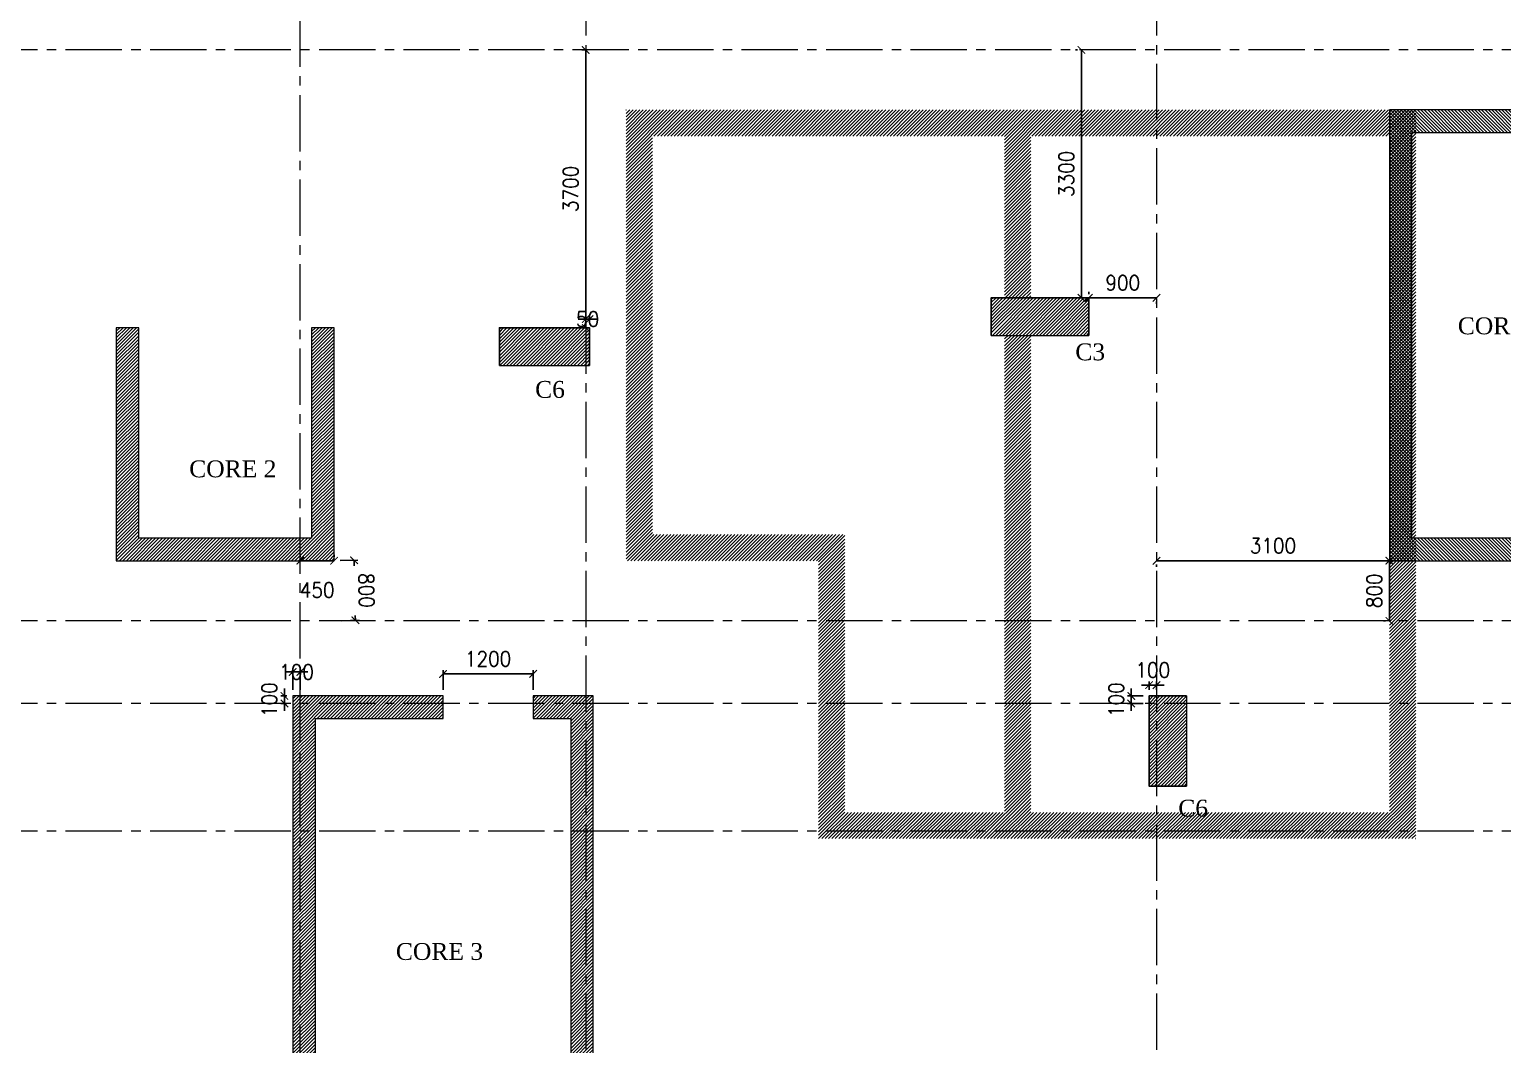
# Model space of a CAD drawing. Header units: millimetres. Extents: x -967280 to 3852, y 2833 to 1955156.
# Drawn here: x -528235 to -508622, y 391097 to 404609 of the extents above; entities that cross this region are included whole.
import ezdxf
from ezdxf.enums import TextEntityAlignment as Align

# ---------------------------------------------------------------- set-up
doc = ezdxf.new("R2010")
doc.units = ezdxf.units.MM
doc.header["$LTSCALE"] = 1000
doc.header["$PDMODE"] = 35
doc.header["$PDSIZE"] = 25
doc.linetypes.add('$0$DASHED2', pattern=[0.375, 0.25, -0.125])
doc.linetypes.add('Columns_Structural070816$0$CENTER2', pattern=[1.125, 0.75, -0.125, 0.125, -0.125])
for name, color, linetype in [('_N-DIM 3', 7, 'Continuous'), ('S - col hach', 1, 'Continuous'), ('S -Beams', 2, 'Continuous')]:
    doc.layers.add(name, color=color, linetype=linetype)
for name, color, linetype, lineweight in [('S - column', 6, 'Continuous', 60), ('ST-000-AXIS', 9, 'Columns_Structural070816$0$CENTER2', 9), ('ST-RFT-BOT', 2, '$0$DASHED2', 30)]:
    doc.layers.add(name, color=color, linetype=linetype, lineweight=lineweight)
doc.styles.add('ASD', font='times.ttf')
doc.styles.add('TUNELNO', font='romans.shx', dxfattribs={"width": 0.9})
doc.dimstyles.new('Copy(2) of DSEC', dxfattribs={"dimtxt": 200, "dimasz": 100, "dimexe": 50, "dimexo": 80, "dimgap": 100, "dimtad": 1, "dimdec": 0, "dimrnd": 5, "dimzin": 0, "dimdsep": 46, "dimtxsty": 'TUNELNO', "dimblk": 'ARCHTICK', "dimcen": 0.09, "dimclrd": 1, "dimclre": 1, "dimclrt": 3, "dimadec": 0, "dimazin": 0, "dimtfac": 0.78125, "dimtdec": 0, "dimtix": 1, "dimtmove": 2, "dimatfit": 3, "dimldrblk": 'ARCHTICK', "dimfxl": 1, "dimtolj": 1, "dimtzin": 0, "dimarcsym": 0})

# ---------------------------------------------------------------- blocks, each defined once
blk = doc.blocks.new('AXES-00')
at = {"layer": 'ST-000-AXIS'}
for p, q in [((533098.9, 695813.8), (533098.9, 750979.6)), ((536898.9, 750979.6), (536898.9, 695813.8)), ((544498.9, 750979.6), (544498.9, 695813.8)), ((575723.2, 727539.7), (505674.3, 727539.7)), ((575723.2, 719939.7), (505674.3, 719939.7)), ((575723.2, 718839.7), (505674.3, 718839.7)), ((575723.2, 717139.7), (505674.3, 717139.7))]:
    blk.add_line(p, q, dxfattribs=at)
blk = doc.blocks.new('_ArchTick')
at = {"color": 0, "linetype": 'ByBlock', "const_width": 0.15}
blk.add_lwpolyline([(-0.5, -0.5), (0.5, 0.5)], dxfattribs=at)
blk = doc.blocks.new('*D370')
at = {"layer": '_N-DIM 3', "color": 1, "linetype": 'Continuous', "lineweight": -2, "ltscale": 30, "transparency": 16777216}
for p, q in [((-524840, 395737), (-524840, 395837)), ((-524809, 395737), (-524890, 395737)), ((-524809, 395637), (-524890, 395637)), ((-524840, 395737), (-524840, 395637)), ((-524840, 395637), (-524840, 395537))]:
    blk.add_line(p, q, dxfattribs=at)
at = {"layer": 'Defpoints', "color": 0, "linetype": 'Continuous', "ltscale": 30, "transparency": 16777216}
for p in [(-524840, 395637), (-524729, 395737), (-524729, 395637)]:
    blk.add_point(p, dxfattribs=at)
at = {"layer": '_N-DIM 3', "color": 1, "linetype": 'Continuous', "lineweight": -2, "ltscale": 30, "transparency": 16777216, "xscale": 100, "yscale": 100, "zscale": 100}
for p, rotation in [((-524840, 395737), 270), ((-524840, 395637), 90)]:
    blk.add_blockref('_ArchTick', p, dxfattribs=dict(at, rotation=rotation))
at = {"layer": '_N-DIM 3', "color": 3, "linetype": 'Continuous', "ltscale": 30, "transparency": 16777216, "insert": (-525040, 395687), "char_height": 200, "attachment_point": 5, "rotation": 90, "style": 'TUNELNO'}
blk.add_mtext('\\A1;100', dxfattribs=at)
blk = doc.blocks.new('*D371')
at = {"layer": '_N-DIM 3', "color": 1, "linetype": 'Continuous', "lineweight": -2, "ltscale": 30, "transparency": 16777216}
for p, q in [((-524729, 396056), (-524829, 396056)), ((-524729, 395817), (-524729, 396106)), ((-524729, 396056), (-524629, 396056)), ((-524629, 395817), (-524629, 396106)), ((-524629, 396056), (-524529, 396056))]:
    blk.add_line(p, q, dxfattribs=at)
at = {"layer": 'Defpoints', "color": 0, "linetype": 'Continuous', "ltscale": 30, "transparency": 16777216}
for p in [(-524629, 396056), (-524729, 395737), (-524629, 395737)]:
    blk.add_point(p, dxfattribs=at)
at = {"layer": '_N-DIM 3', "color": 1, "linetype": 'Continuous', "lineweight": -2, "ltscale": 30, "transparency": 16777216, "xscale": 100, "yscale": 100, "zscale": 100}
blk.add_blockref('_ArchTick', (-524729, 396056), dxfattribs=at)
at = {"layer": '_N-DIM 3', "color": 1, "linetype": 'Continuous', "lineweight": -2, "ltscale": 30, "transparency": 16777216, "xscale": 100, "yscale": 100, "zscale": 100, "rotation": 180}
blk.add_blockref('_ArchTick', (-524629, 396056), dxfattribs=at)
at = {"layer": '_N-DIM 3', "color": 3, "linetype": 'Continuous', "ltscale": 30, "transparency": 16777216, "insert": (-524679, 396056), "char_height": 200, "attachment_point": 5, "style": 'TUNELNO'}
blk.add_mtext('\\A1;100', dxfattribs=at)
blk = doc.blocks.new('*D382')
at = {"layer": '_N-DIM 3', "color": 1, "linetype": 'Continuous', "lineweight": -2, "ltscale": 30, "transparency": 16777216}
for p, q in [((-514129, 401117), (-514129, 401087)), ((-514129, 401037), (-513229, 401037)), ((-513229, 400957), (-513229, 400987))]:
    blk.add_line(p, q, dxfattribs=at)
at = {"layer": 'Defpoints', "color": 0, "linetype": 'Continuous', "ltscale": 30, "transparency": 16777216}
for p in [(-514129, 401037), (-513229, 401037), (-513229, 401037)]:
    blk.add_point(p, dxfattribs=at)
at = {"layer": '_N-DIM 3', "color": 1, "linetype": 'Continuous', "lineweight": -2, "ltscale": 30, "transparency": 16777216, "xscale": 100, "yscale": 100, "zscale": 100, "rotation": 180}
blk.add_blockref('_ArchTick', (-514129, 401037), dxfattribs=at)
at = {"layer": '_N-DIM 3', "color": 1, "linetype": 'Continuous', "lineweight": -2, "ltscale": 30, "transparency": 16777216, "xscale": 100, "yscale": 100, "zscale": 100}
blk.add_blockref('_ArchTick', (-513229, 401037), dxfattribs=at)
at = {"layer": '_N-DIM 3', "color": 3, "linetype": 'Continuous', "ltscale": 30, "transparency": 16777216, "insert": (-513679, 401237), "char_height": 200, "attachment_point": 5, "style": 'TUNELNO'}
blk.add_mtext('\\A1;900', dxfattribs=at)
blk = doc.blocks.new('*D383')
at = {"layer": '_N-DIM 3', "color": 1, "linetype": 'Continuous', "lineweight": -2, "ltscale": 30, "transparency": 16777216}
for p, q in [((-514309, 404337), (-514279, 404337)), ((-514229, 401037), (-514229, 404337)), ((-514309, 401037), (-514279, 401037))]:
    blk.add_line(p, q, dxfattribs=at)
at = {"layer": 'Defpoints', "color": 0, "linetype": 'Continuous', "ltscale": 30, "transparency": 16777216}
for p in [(-514229, 404337), (-514229, 404337), (-514229, 401037)]:
    blk.add_point(p, dxfattribs=at)
at = {"layer": '_N-DIM 3', "color": 1, "linetype": 'Continuous', "lineweight": -2, "ltscale": 30, "transparency": 16777216, "xscale": 100, "yscale": 100, "zscale": 100}
for p, rotation in [((-514229, 404337), 90), ((-514229, 401037), 270)]:
    blk.add_blockref('_ArchTick', p, dxfattribs=dict(at, rotation=rotation))
at = {"layer": '_N-DIM 3', "color": 3, "linetype": 'Continuous', "ltscale": 30, "transparency": 16777216, "insert": (-514429, 402687), "char_height": 200, "attachment_point": 5, "rotation": 90, "style": 'TUNELNO'}
blk.add_mtext('\\A1;3300', dxfattribs=at)
blk = doc.blocks.new('*D384')
at = {"layer": '_N-DIM 3', "color": 1, "linetype": 'Continuous', "lineweight": -2, "ltscale": 30, "transparency": 16777216}
for p, q in [((-520829, 400754), (-520929, 400754)), ((-520829, 400717), (-520829, 400804)), ((-520779, 400754), (-520829, 400754)), ((-520779, 400717), (-520779, 400804)), ((-520779, 400754), (-520679, 400754))]:
    blk.add_line(p, q, dxfattribs=at)
at = {"layer": 'Defpoints', "color": 0, "linetype": 'Continuous', "ltscale": 30, "transparency": 16777216}
for p in [(-520829, 400754), (-520829, 400637), (-520779, 400637)]:
    blk.add_point(p, dxfattribs=at)
at = {"layer": '_N-DIM 3', "color": 1, "linetype": 'Continuous', "lineweight": -2, "ltscale": 30, "transparency": 16777216, "xscale": 100, "yscale": 100, "zscale": 100}
blk.add_blockref('_ArchTick', (-520829, 400754), dxfattribs=at)
at = {"layer": '_N-DIM 3', "color": 1, "linetype": 'Continuous', "lineweight": -2, "ltscale": 30, "transparency": 16777216, "xscale": 100, "yscale": 100, "zscale": 100, "rotation": 180}
blk.add_blockref('_ArchTick', (-520779, 400754), dxfattribs=at)
at = {"layer": '_N-DIM 3', "color": 3, "linetype": 'Continuous', "ltscale": 30, "transparency": 16777216, "insert": (-520804, 400754), "char_height": 200, "attachment_point": 5, "style": 'TUNELNO'}
blk.add_mtext('\\A1;50', dxfattribs=at)
blk = doc.blocks.new('*D385')
at = {"layer": '_N-DIM 3', "color": 1, "linetype": 'Continuous', "lineweight": -2, "ltscale": 30, "transparency": 16777216}
for p, q in [((-520809, 404337), (-520879, 404337)), ((-520829, 400637), (-520829, 404337)), ((-520809, 400637), (-520879, 400637))]:
    blk.add_line(p, q, dxfattribs=at)
at = {"layer": 'Defpoints', "color": 0, "linetype": 'Continuous', "ltscale": 30, "transparency": 16777216}
for p in [(-520829, 404337), (-520729, 404337), (-520729, 400637)]:
    blk.add_point(p, dxfattribs=at)
at = {"layer": '_N-DIM 3', "color": 1, "linetype": 'Continuous', "lineweight": -2, "ltscale": 30, "transparency": 16777216, "xscale": 100, "yscale": 100, "zscale": 100}
for p, rotation in [((-520829, 404337), 90), ((-520829, 400637), 270)]:
    blk.add_blockref('_ArchTick', p, dxfattribs=dict(at, rotation=rotation))
at = {"layer": '_N-DIM 3', "color": 3, "linetype": 'Continuous', "ltscale": 30, "transparency": 16777216, "insert": (-521029, 402487), "char_height": 200, "attachment_point": 5, "rotation": 90, "style": 'TUNELNO'}
blk.add_mtext('\\A1;3700', dxfattribs=at)
blk = doc.blocks.new('*D397')
at = {"layer": '_N-DIM 3', "color": 1, "linetype": 'Continuous', "lineweight": -2, "ltscale": 30, "transparency": 16777216}
for p, q in [((-510209, 397537), (-510179, 397537)), ((-510129, 397537), (-510129, 396737)), ((-510209, 396737), (-510179, 396737))]:
    blk.add_line(p, q, dxfattribs=at)
at = {"layer": 'Defpoints', "color": 0, "linetype": 'Continuous', "ltscale": 30, "transparency": 16777216}
for p in [(-510129, 397537), (-510129, 396737), (-510129, 396737)]:
    blk.add_point(p, dxfattribs=at)
at = {"layer": '_N-DIM 3', "color": 1, "linetype": 'Continuous', "lineweight": -2, "ltscale": 30, "transparency": 16777216, "xscale": 100, "yscale": 100, "zscale": 100}
for p, rotation in [((-510129, 397537), 90), ((-510129, 396737), 270)]:
    blk.add_blockref('_ArchTick', p, dxfattribs=dict(at, rotation=rotation))
at = {"layer": '_N-DIM 3', "color": 3, "linetype": 'Continuous', "ltscale": 30, "transparency": 16777216, "insert": (-510329, 397137), "char_height": 200, "attachment_point": 5, "rotation": 90, "style": 'TUNELNO'}
blk.add_mtext('\\A1;800', dxfattribs=at)
blk = doc.blocks.new('*D398')
at = {"layer": '_N-DIM 3', "color": 1, "linetype": 'Continuous', "lineweight": -2, "ltscale": 30, "transparency": 16777216}
for p, q in [((-510129, 397537), (-513229, 397537)), ((-513229, 397457), (-513229, 397487)), ((-510129, 397457), (-510129, 397487))]:
    blk.add_line(p, q, dxfattribs=at)
at = {"layer": 'Defpoints', "color": 0, "linetype": 'Continuous', "ltscale": 30, "transparency": 16777216}
for p in [(-513229, 397537), (-513229, 397537), (-510129, 397537)]:
    blk.add_point(p, dxfattribs=at)
at = {"layer": '_N-DIM 3', "color": 1, "linetype": 'Continuous', "lineweight": -2, "ltscale": 30, "transparency": 16777216, "xscale": 100, "yscale": 100, "zscale": 100, "rotation": 180}
blk.add_blockref('_ArchTick', (-513229, 397537), dxfattribs=at)
at = {"layer": '_N-DIM 3', "color": 1, "linetype": 'Continuous', "lineweight": -2, "ltscale": 30, "transparency": 16777216, "xscale": 100, "yscale": 100, "zscale": 100}
blk.add_blockref('_ArchTick', (-510129, 397537), dxfattribs=at)
at = {"layer": '_N-DIM 3', "color": 3, "linetype": 'Continuous', "ltscale": 30, "transparency": 16777216, "insert": (-511679, 397737), "char_height": 200, "attachment_point": 5, "style": 'TUNELNO'}
blk.add_mtext('\\A1;3100', dxfattribs=at)
blk = doc.blocks.new('*D399')
at = {"layer": '_N-DIM 3', "color": 1, "linetype": 'Continuous', "lineweight": -2, "ltscale": 30, "transparency": 16777216}
for p, q in [((-513329, 395881), (-513429, 395881)), ((-513329, 395817), (-513329, 395931)), ((-513329, 395881), (-513229, 395881)), ((-513229, 395817), (-513229, 395931)), ((-513229, 395881), (-513129, 395881))]:
    blk.add_line(p, q, dxfattribs=at)
at = {"layer": 'Defpoints', "color": 0, "linetype": 'Continuous', "ltscale": 30, "transparency": 16777216}
for p in [(-513229, 395881), (-513329, 395737), (-513229, 395737)]:
    blk.add_point(p, dxfattribs=at)
at = {"layer": '_N-DIM 3', "color": 1, "linetype": 'Continuous', "lineweight": -2, "ltscale": 30, "transparency": 16777216, "xscale": 100, "yscale": 100, "zscale": 100}
blk.add_blockref('_ArchTick', (-513329, 395881), dxfattribs=at)
at = {"layer": '_N-DIM 3', "color": 1, "linetype": 'Continuous', "lineweight": -2, "ltscale": 30, "transparency": 16777216, "xscale": 100, "yscale": 100, "zscale": 100, "rotation": 180}
blk.add_blockref('_ArchTick', (-513229, 395881), dxfattribs=at)
at = {"layer": '_N-DIM 3', "color": 3, "linetype": 'Continuous', "ltscale": 30, "transparency": 16777216, "insert": (-513279, 396081), "char_height": 200, "attachment_point": 5, "style": 'TUNELNO'}
blk.add_mtext('\\A1;100', dxfattribs=at)
blk = doc.blocks.new('*D400')
at = {"layer": '_N-DIM 3', "color": 1, "linetype": 'Continuous', "lineweight": -2, "ltscale": 30, "transparency": 16777216}
for p, q in [((-513566, 395737), (-513566, 395837)), ((-513409, 395737), (-513616, 395737)), ((-513409, 395637), (-513616, 395637)), ((-513566, 395737), (-513566, 395637)), ((-513566, 395637), (-513566, 395537))]:
    blk.add_line(p, q, dxfattribs=at)
at = {"layer": 'Defpoints', "color": 0, "linetype": 'Continuous', "ltscale": 30, "transparency": 16777216}
for p in [(-513566, 395637), (-513329, 395737), (-513329, 395637)]:
    blk.add_point(p, dxfattribs=at)
at = {"layer": '_N-DIM 3', "color": 1, "linetype": 'Continuous', "lineweight": -2, "ltscale": 30, "transparency": 16777216, "xscale": 100, "yscale": 100, "zscale": 100}
for p, rotation in [((-513566, 395737), 270), ((-513566, 395637), 90)]:
    blk.add_blockref('_ArchTick', p, dxfattribs=dict(at, rotation=rotation))
at = {"layer": '_N-DIM 3', "color": 3, "linetype": 'Continuous', "ltscale": 30, "transparency": 16777216, "insert": (-513766, 395687), "char_height": 200, "attachment_point": 5, "rotation": 90, "style": 'TUNELNO'}
blk.add_mtext('\\A1;100', dxfattribs=at)
blk = doc.blocks.new('*D409')
at = {"layer": '_N-DIM 3', "color": 1, "linetype": 'Continuous', "lineweight": -2, "ltscale": 30, "transparency": 16777216}
for p, q in [((-524099, 397539), (-523864, 397545)), ((-523914, 397544), (-523912, 397470)), ((-523895, 396744), (-523897, 396807)), ((-524080, 396739), (-523845, 396745))]:
    blk.add_line(p, q, dxfattribs=at)
at = {"layer": 'Defpoints', "color": 0, "linetype": 'Continuous', "ltscale": 30, "transparency": 16777216}
for p in [(-524179, 397537), (-524160, 396737), (-523895, 396744)]:
    blk.add_point(p, dxfattribs=at)
at = {"layer": '_N-DIM 3', "color": 1, "linetype": 'Continuous', "lineweight": -2, "ltscale": 30, "transparency": 16777216, "xscale": 100, "yscale": 100, "zscale": 100}
for p, rotation in [((-523914, 397544), 91.33060401983083), ((-523895, 396744), 271.3306040198308)]:
    blk.add_blockref('_ArchTick', p, dxfattribs=dict(at, rotation=rotation))
at = {"layer": '_N-DIM 3', "color": 3, "linetype": 'Continuous', "ltscale": 30, "transparency": 16777216, "insert": (-523748, 397142), "char_height": 200, "attachment_point": 5, "rotation": 271.3306, "style": 'TUNELNO'}
blk.add_mtext('\\A1;800', dxfattribs=at)
blk = doc.blocks.new('*D410')
at = {"layer": '_N-DIM 3', "color": 1, "linetype": 'Continuous', "lineweight": -2, "ltscale": 30, "transparency": 16777216}
for p, q in [((-524629, 397617), (-524629, 397587)), ((-524179, 397617), (-524179, 397587)), ((-524179, 397537), (-524629, 397537))]:
    blk.add_line(p, q, dxfattribs=at)
at = {"layer": 'Defpoints', "color": 0, "linetype": 'Continuous', "ltscale": 30, "transparency": 16777216}
for p in [(-524629, 397537), (-524629, 397537), (-524179, 397537)]:
    blk.add_point(p, dxfattribs=at)
at = {"layer": '_N-DIM 3', "color": 1, "linetype": 'Continuous', "lineweight": -2, "ltscale": 30, "transparency": 16777216, "xscale": 100, "yscale": 100, "zscale": 100, "rotation": 180}
blk.add_blockref('_ArchTick', (-524629, 397537), dxfattribs=at)
at = {"layer": '_N-DIM 3', "color": 1, "linetype": 'Continuous', "lineweight": -2, "ltscale": 30, "transparency": 16777216, "xscale": 100, "yscale": 100, "zscale": 100}
blk.add_blockref('_ArchTick', (-524179, 397537), dxfattribs=at)
at = {"layer": '_N-DIM 3', "color": 3, "linetype": 'Continuous', "ltscale": 30, "transparency": 16777216, "insert": (-524404, 397147), "char_height": 200, "attachment_point": 5, "style": 'TUNELNO'}
blk.add_mtext('\\A1;450', dxfattribs=at)
blk = doc.blocks.new('FROM FOUNDATION TO UPPER LOWER BASEMENT_COLUMNS(new2)')
at = {"layer": 'S - col hach'}
h = blk.add_hatch(dxfattribs=at)
h.set_pattern_fill('ANSI31', color=256, scale=10, angle=-90)
h.set_pattern_definition([(315, (-770003.16, 861038.448), (22.4506403, 22.4506403), [])])
h.paths.add_polyline_path([(450199, 621040), (447899, 621040), (447899, 626440), (450199, 626440), (450199, 626740), (447599, 626740), (447599, 620740), (450199, 620740)])
h = blk.add_hatch(dxfattribs=at)
h.set_pattern_fill('ANSI31', color=256, scale=10)
h.set_pattern_definition([(45, (172750.148, -603312.31), (-22.4506403, 22.4506403), [])])
h.paths.add_polyline_path([(443599, 623740), (443599, 624240), (442299, 624240), (442299, 623740)])
h = blk.add_hatch(dxfattribs=at)
h.set_pattern_fill('ANSI31', color=256, scale=10)
h.set_pattern_definition([(45, (193250.144, -596912.31), (-22.4506403, 22.4506403), [])])
h.paths.add_polyline_path([(433249, 623840), (433249, 621040), (430949, 621040), (430949, 623840), (430649, 623840), (430649, 620740), (433549, 620740), (433549, 623840)])
h = blk.add_hatch(dxfattribs=at)
h.set_pattern_fill('ANSI31', color=256, scale=10)
h.set_pattern_definition([(45, (167000.147, -603712.31), (-22.4506403, 22.4506403), [])])
h.paths.add_polyline_path([(436456, 623340), (436949, 623340), (436949, 623840), (435749, 623840), (435749, 623340)])
h = blk.add_hatch(dxfattribs=at)
h.set_pattern_fill('ANSI31', color=256, scale=10)
h.set_pattern_definition([(45, (907727.56, 223202.353), (-22.4506403, 22.4506403), [])])
h.paths.add_polyline_path([(436699, 618640), (436699, 612040), (433299, 612040), (433299, 618640), (434999, 618640), (434999, 618940), (432999, 618940), (432999, 611740), (436999, 611740), (436999, 618940), (436199, 618940), (436199, 618640)])
h = blk.add_hatch(dxfattribs=at)
h.set_pattern_fill('ANSI31', color=256, scale=10)
h.set_pattern_definition([(45, (-119733.897, -851549.915), (-22.4506403, 22.4506403), [])])
h.paths.add_polyline_path([(444899, 618940), (444399, 618940), (444399, 617740), (444899, 617740)])
at = {"layer": 'S - column', "lineweight": 15}
for points in [[(450199, 621040), (447899, 621040), (447899, 626440), (450199, 626440), (450199, 626740), (447599, 626740), (447599, 620740), (450199, 620740)], [(442299, 623740), (443599, 623740), (443599, 624240), (442299, 624240)], [(433249, 623840), (433249, 621040), (430949, 621040), (430949, 623840), (430649, 623840), (430649, 620740), (433549, 620740), (433549, 623840)], [(435749, 623340), (436949, 623340), (436949, 623840), (435749, 623840)], [(436699, 612040), (433299, 612040), (433299, 618640), (434999, 618640), (434999, 618940), (432999, 618940), (432999, 611740), (436999, 611740), (436999, 618940), (436199, 618940), (436199, 618640), (436699, 618640)], [(444399, 617740), (444399, 618940), (444899, 618940), (444899, 617740)]]:
    blk.add_lwpolyline(points, close=True, dxfattribs=at)
at = {"layer": 'ST-RFT-BOT', "color": 7, "linetype": 'Continuous', "ltscale": 30}
for points in [[(443599, 623740), (443599, 624240), (442299, 624240), (442299, 623740)], [(435749, 623340), (435749, 623840), (436949, 623840), (436949, 623340)], [(444899, 618940), (444399, 618940), (444399, 617740), (444899, 617740)]]:
    blk.add_lwpolyline(points, dxfattribs=at)
blk = doc.blocks.new('A$C498c0d08')
at = {"layer": 'S - col hach'}
h = blk.add_hatch(dxfattribs=at)
h.set_pattern_fill('ANSI31', color=256, scale=10)
h.set_pattern_definition([(45, (549284.17, -420511.8), (-22.4506403, 22.4506403), [])])
h.paths.add_polyline_path([(36800, -19500), (26638, -19500), (26638, -25500), (29200, -25500), (29200, -29200), (37150, -29200), (37150, -19500), (36800, -19500), (36800, -28850), (32025, -28850), (32025, -22500), (31675, -22500), (31675, -28850), (29550, -28850), (29550, -25150), (26988, -25150), (26988, -19850), (31675, -19850), (31675, -22000), (32025, -22000), (32025, -19850), (36800, -19850)])
at = {"layer": 'S -Beams', "const_width": 0.02}
blk.add_lwpolyline([(37150, -19500), (26638, -19500), (26638, -25500), (29200, -25500), (29200, -29200), (37150, -29200)], close=True, dxfattribs=at)
at = {"layer": 'S -Beams'}
blk.add_lwpolyline([(31675, -22500, 0.02, 0.02, 0), (31675, -28850, 0.02, 0.02, 0), (29550, -28850, 0.02, 0.02, 0), (29550, -25150, 0.02, 0.02, 0), (26988, -25150, 0.02, 0.02, 0), (26988, -19850, 0.02, 0.02, 0), (31675, -19850, 0.02, 0.02, 0), (31675, -22000, 0, 0, 0), (32025, -22000, 0, 0, 0), (32025, -19850, 0, 0, 0), (36800, -19850, 0, 0, 0), (36800, -28850, 0, 0, 0), (32025, -28850, 0, 0, 0), (32025, -22500, 0, 0, 0)], format="xyseb", close=True, dxfattribs=at)
blk = doc.blocks.new('*D526')
at = {"layer": '_N-DIM 3', "color": 1, "linetype": 'Continuous', "lineweight": -2, "ltscale": 30, "transparency": 16777216}
for p, q in [((-522729, 395817), (-522729, 396081)), ((-522729, 396031), (-521529, 396031)), ((-521529, 395817), (-521529, 396081))]:
    blk.add_line(p, q, dxfattribs=at)
at = {"layer": 'Defpoints', "color": 0, "linetype": 'Continuous', "ltscale": 30, "transparency": 16777216}
for p in [(-521529, 396031), (-522729, 395737), (-521529, 395737)]:
    blk.add_point(p, dxfattribs=at)
at = {"layer": '_N-DIM 3', "color": 1, "linetype": 'Continuous', "lineweight": -2, "ltscale": 30, "transparency": 16777216, "xscale": 100, "yscale": 100, "zscale": 100, "rotation": 180}
blk.add_blockref('_ArchTick', (-522729, 396031), dxfattribs=at)
at = {"layer": '_N-DIM 3', "color": 1, "linetype": 'Continuous', "lineweight": -2, "ltscale": 30, "transparency": 16777216, "xscale": 100, "yscale": 100, "zscale": 100}
blk.add_blockref('_ArchTick', (-521529, 396031), dxfattribs=at)
at = {"layer": '_N-DIM 3', "color": 3, "linetype": 'Continuous', "ltscale": 30, "transparency": 16777216, "insert": (-522129, 396231), "char_height": 200, "attachment_point": 5, "style": 'TUNELNO'}
blk.add_mtext('\\A1;1200', dxfattribs=at)

msp = doc.modelspace()

# ---------------------------------------------------------------- block references
at = {"layer": '_N-DIM 3', "color": 6, "linetype": 'Continuous', "ltscale": 30}
msp.add_blockref('AXES-00', (-1057727.6, -323202.4), dxfattribs=at)
at = {"layer": 'S - column'}
msp.add_blockref('FROM FOUNDATION TO UPPER LOWER BASEMENT_COLUMNS(new2)', (-957727.6, -223202.4), dxfattribs=at)
at = {"layer": 'S - column', "lineweight": 106, "ltscale": 30}
msp.add_blockref('A$C498c0d08', (-546928.7, 423037.4), dxfattribs=at)

# ---------------------------------------------------------------- texts
at = {"ltscale": 6, "style": 'ASD'}
for s, p in [('CORE 1', (-508636.8, 400664.1)), ('C3', (-514112.1, 400317.5)), ('C6', (-521304.1, 399817.8)), ('CORE 2', (-525527.5, 398760.4)), ('C6', (-512741.1, 394243.5)), ('CORE 3', (-522775.7, 392335.5))]:
    msp.add_text(s, height=225, dxfattribs=at).set_placement(p, align=Align.MIDDLE_CENTER)

# ---------------------------------------------------------------- dimensions: what is measured, and where the dimension line sits
at = {"layer": '_N-DIM 3', "color": 6, "linetype": 'Continuous', "ltscale": 30}
for base, p1, p2, picture, middle in [((-520828.7, 404337.4), (-520728.7, 400637.4), (-520728.7, 404337.4), '*D385', (-521028.7, 402487.4)), ((-514228.7, 404337.4), (-514228.7, 401037.4), (-514228.7, 404337.4), '*D383', (-514428.7, 402687.4)), ((-510128.7, 396737.4), (-510128.7, 397537.4), (-510128.7, 396737.4), '*D397', (-510328.7, 397137.4)), ((-524839.6, 395637.4), (-524728.7, 395737.4), (-524728.7, 395637.4), '*D370', (-525039.6, 395687.4)), ((-513566.5, 395637.4), (-513328.7, 395737.4), (-513328.7, 395637.4), '*D400', (-513766.5, 395687.4))]:
    dim = msp.add_linear_dim(base=base, p1=p1, p2=p2, angle=90, dimstyle='Copy(2) of DSEC', dxfattribs=at)
    dim.commit()
    dim.dimension.update_dxf_attribs({"geometry": picture, "text_midpoint": middle})
for base, p1, p2, picture, middle in [((-513228.7, 401037.4), (-514128.7, 401037.4), (-513228.7, 401037.4), '*D382', (-513678.7, 401237.4)), ((-513228.7, 397537.4), (-510128.7, 397537.4), (-513228.7, 397537.4), '*D398', (-511678.7, 397737.4)), ((-521528.7, 396030.8), (-522728.7, 395737.4), (-521528.7, 395737.4), '*D526', (-522128.7, 396230.8)), ((-513228.7, 395880.9), (-513328.7, 395737.4), (-513228.7, 395737.4), '*D399', (-513278.7, 396080.9))]:
    dim = msp.add_linear_dim(base=base, p1=p1, p2=p2, dimstyle='Copy(2) of DSEC', dxfattribs=at)
    dim.commit()
    dim.dimension.update_dxf_attribs({"geometry": picture, "text_midpoint": middle})
for base, p1, p2, picture, middle in [((-520828.7, 400753.6), (-520778.7, 400637.4), (-520828.7, 400637.4), '*D384', (-520803.7, 400753.6)), ((-524628.7, 397537.4), (-524178.7, 397537.4), (-524628.7, 397537.4), '*D410', (-524403.7, 397146.7)), ((-524628.7, 396056.1), (-524728.7, 395737.4), (-524628.7, 395737.4), '*D371', (-524678.7, 396056.1))]:
    dim = msp.add_linear_dim(base=base, p1=p1, p2=p2, dimstyle='Copy(2) of DSEC', dxfattribs=at)
    dim.commit()
    dim.dimension.update_dxf_attribs({"geometry": picture, "text_midpoint": middle, "dimtype": 160})
dim = msp.add_linear_dim(base=(-523895.3, 396743.5), p1=(-524178.7, 397537.4), p2=(-524160.1, 396737.4), angle=271.3306, dimstyle='Copy(2) of DSEC', dxfattribs=at)
dim.commit()
dim.dimension.update_dxf_attribs({"geometry": '*D409', "text_midpoint": (-523748.4, 397142.1), "dimtype": 161})

doc.saveas('drawing.dxf')
